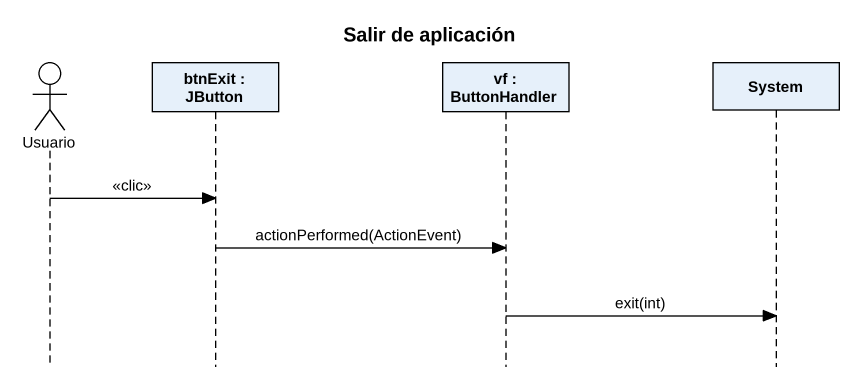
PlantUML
@startuml
title Salir de aplicación
hide footbox
actor Usuario
participant "btnExit : JButton" as btnExit
participant "vf : ButtonHandler" as vf
participant System

Usuario -> btnExit : <<clic>>
btnExit -> vf : actionPerformed(ActionEvent)
vf -> System : exit(int)
@enduml
